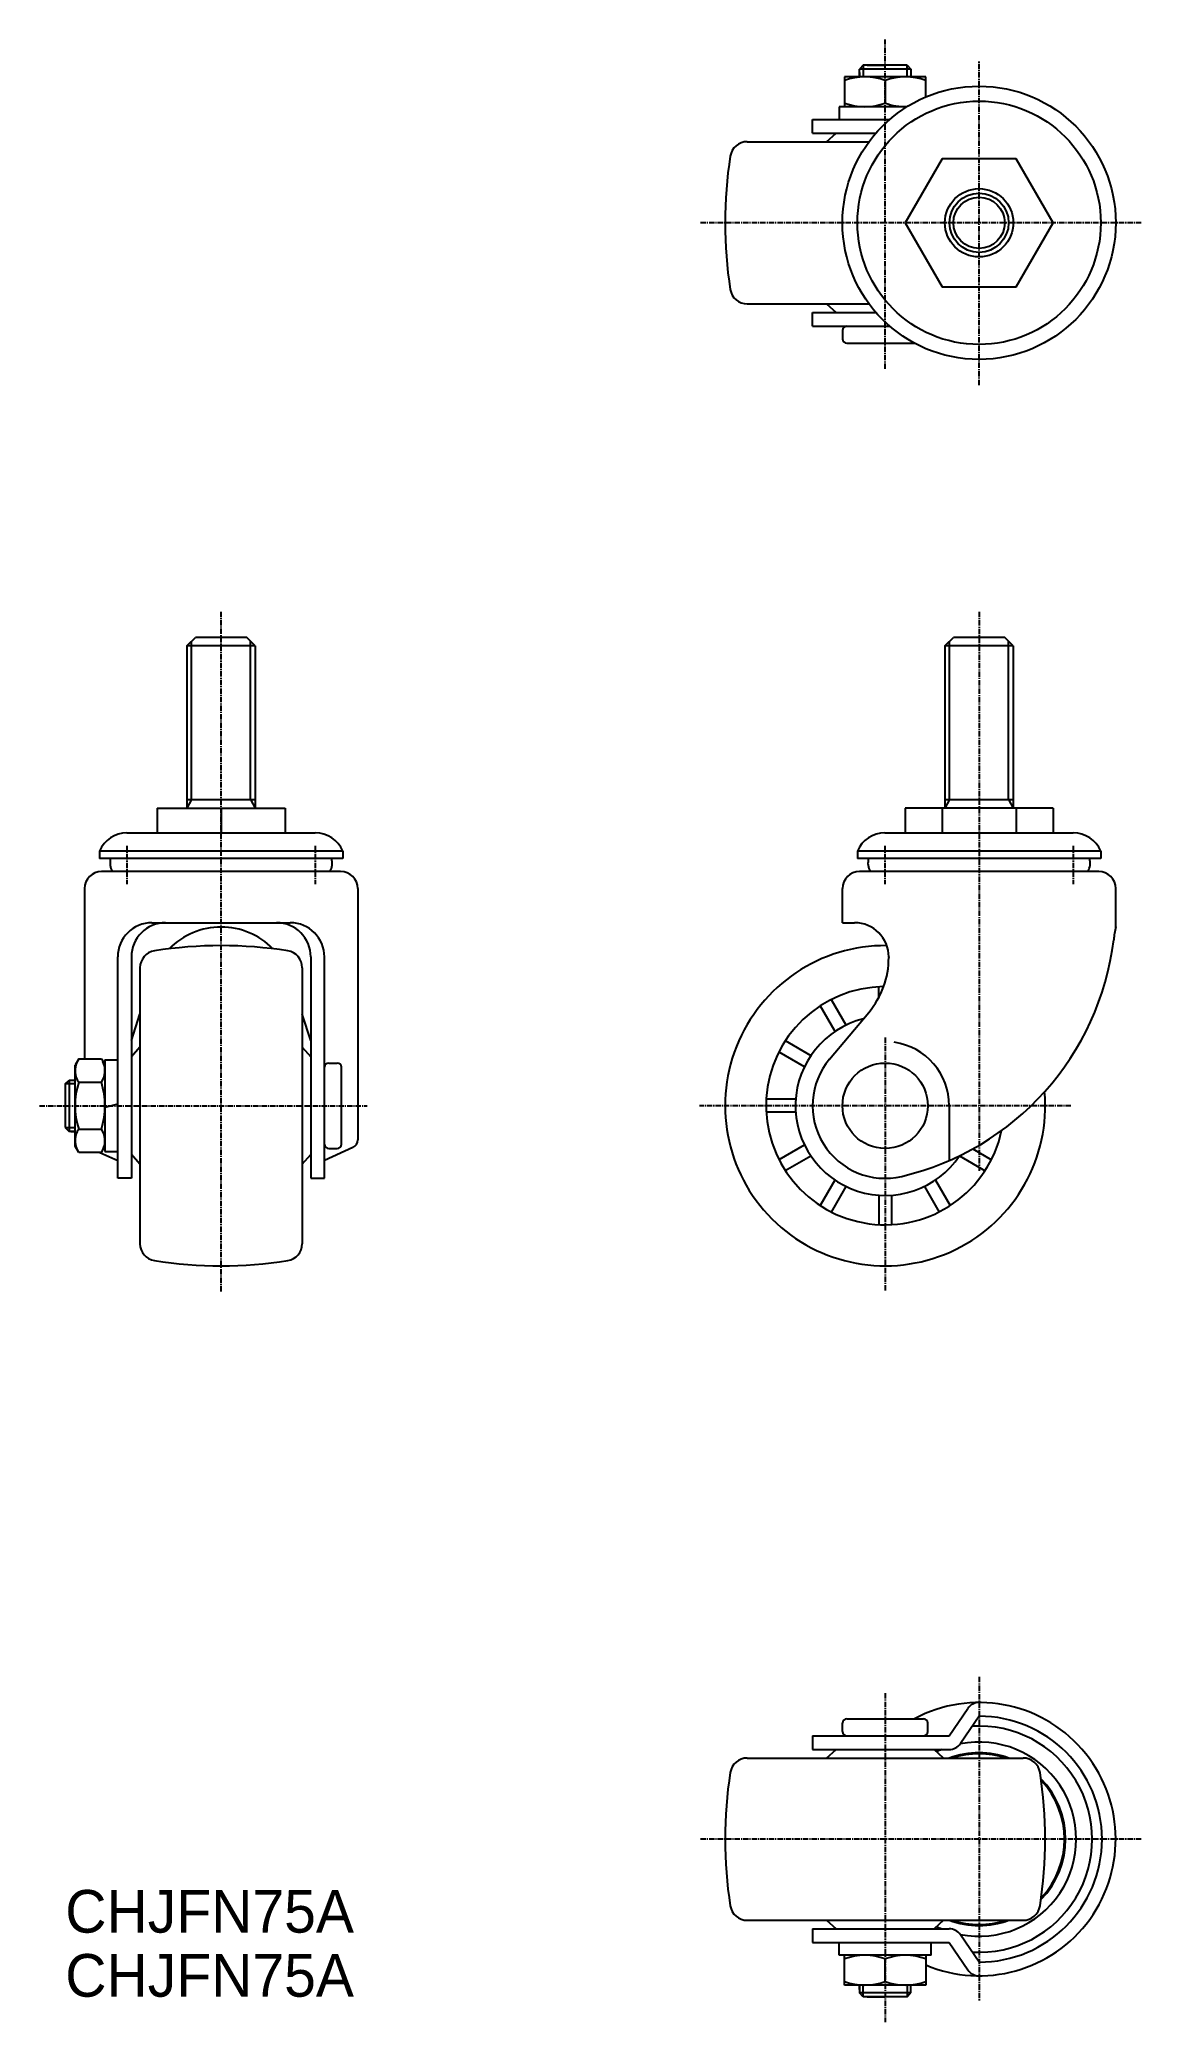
# Model space of a CAD drawing. Extents: x -2520 to -2262, y -988 to -523.
import ezdxf

# ---------------------------------------------------------------- set-up
doc = ezdxf.new("R2010")
doc.units = 0
doc.linetypes.add('CENTER', pattern=[2, 1.25, -0.25, 0.25, -0.25])
doc.layers.get('0').update_dxf_attribs({"linetype": 'CONTINUOUS'})
doc.layers.add('CENTER', color=1, linetype='CENTER')

msp = doc.modelspace()

# ---------------------------------------------------------------- linework, layer by layer
at = {"color": 7, "linetype": 'CONTINUOUS'}
for p, q in [((-2327.52, -529.2), (-2328.4, -530.08)), ((-2317.27, -529.2), (-2327.52, -529.2)), ((-2326.65, -529.2), (-2322.4, -529.2)), ((-2318.15, -529.2), (-2322.4, -529.2)), ((-2317.27, -529.2), (-2316.4, -530.08)), ((-2312.9, -531.9), (-2331.9, -531.9)), ((-2331.9, -531.9), (-2331.9, -538.9)), ((-2328.4, -531.9), (-2328.4, -530.08)), ((-2316.4, -530.08), (-2328.4, -530.08)), ((-2328.4, -530.9), (-2328.4, -531.9)), ((-2322.4, -532.75), (-2322.4, -538.05)), ((-2316.4, -530.08), (-2316.4, -531.9)), ((-2316.4, -530.9), (-2316.4, -531.9)), ((-2312.9, -536.64), (-2312.9, -531.9)), ((-2339.4, -541.9), (-2321.33, -541.9)), ((-2339.4, -545.1), (-2339.4, -541.9)), ((-2317.25, -538.9), (-2333.15, -538.9)), ((-2333.15, -538.9), (-2333.15, -541.9)), ((-2354.72, -547.1), (-2326.15, -547.1)), ((-2339.4, -545.1), (-2324.54, -545.1)), ((-2336.1, -547.1), (-2333.85, -545.1)), ((-2309.06, -551.1), (-2317.72, -566.1)), ((-2291.74, -551.1), (-2309.06, -551.1)), ((-2283.08, -566.1), (-2291.74, -551.1)), ((-2317.72, -566.1), (-2309.06, -581.1)), ((-2291.74, -581.1), (-2283.08, -566.1)), ((-2354.72, -585.1), (-2326.15, -585.1)), ((-2336.1, -585.1), (-2333.85, -587.1)), ((-2309.06, -581.1), (-2291.74, -581.1)), ((-2339.4, -590.3), (-2339.4, -587.1)), ((-2339.4, -587.1), (-2324.54, -587.1)), ((-2339.4, -590.3), (-2321.33, -590.3)), ((-2332.4, -591.3), (-2332.4, -593.3)), ((-2331.4, -594.3), (-2315.52, -594.3)), ((-2485.93, -665.2), (-2483.93, -663.2)), ((-2471.93, -663.2), (-2483.93, -663.2)), ((-2469.93, -665.2), (-2471.93, -663.2)), ((-2308.4, -665.2), (-2306.4, -663.2)), ((-2294.4, -663.2), (-2306.4, -663.2)), ((-2292.4, -665.2), (-2294.4, -663.2)), ((-2485.93, -665.2), (-2485.93, -703.2)), ((-2469.93, -665.2), (-2485.93, -665.2)), ((-2469.93, -665.2), (-2469.93, -703.2)), ((-2308.4, -665.2), (-2308.4, -703.2)), ((-2292.4, -665.2), (-2308.4, -665.2)), ((-2292.4, -665.2), (-2292.4, -703.2)), ((-2485.93, -701.2), (-2469.93, -701.2)), ((-2308.4, -701.2), (-2292.4, -701.2)), ((-2492.93, -703.2), (-2492.93, -709)), ((-2492.93, -703.2), (-2462.93, -703.2)), ((-2477.93, -703.2), (-2477.93, -709)), ((-2462.93, -703.2), (-2462.93, -709)), ((-2317.72, -703.2), (-2317.72, -709)), ((-2283.08, -703.2), (-2317.72, -703.2)), ((-2309.06, -703.2), (-2309.06, -709)), ((-2291.74, -703.2), (-2291.74, -709)), ((-2283.08, -703.2), (-2283.08, -709)), ((-2499.98, -709), (-2455.88, -709)), ((-2322.45, -709), (-2278.35, -709)), ((-2506.43, -713.28), (-2506.43, -715)), ((-2449.43, -713.28), (-2506.43, -713.28)), ((-2449.43, -715), (-2506.43, -715)), ((-2449.43, -713.28), (-2449.43, -715)), ((-2328.9, -713.28), (-2328.9, -715)), ((-2271.9, -713.28), (-2328.9, -713.28)), ((-2271.9, -715), (-2328.9, -715)), ((-2271.9, -713.28), (-2271.9, -715)), ((-2449.93, -718.04), (-2505.93, -718.04)), ((-2272.35, -718.04), (-2328.4, -718.04)), ((-2509.93, -722.04), (-2509.93, -761.93)), ((-2445.93, -722.04), (-2445.93, -780.88)), ((-2332.4, -730.04), (-2332.4, -722.04)), ((-2268.4, -731.04), (-2268.4, -722.04)), ((-2494.13, -730.04), (-2461.73, -730.04)), ((-2332.4, -730.04), (-2329.56, -730.04)), ((-2502.13, -789.9), (-2502.13, -738.04)), ((-2498.93, -738.04), (-2498.93, -789.9)), ((-2456.93, -738.04), (-2456.93, -789.9)), ((-2453.73, -789.9), (-2453.73, -738.04)), ((-2321.56, -738.04), (-2321.56, -738.18)), ((-2496.93, -740.58), (-2496.93, -805.22)), ((-2458.93, -740.58), (-2458.93, -805.22)), ((-2323.9, -747.55), (-2323.9, -745.04)), ((-2498.93, -757.62), (-2496.93, -751.48)), ((-2456.93, -757.62), (-2458.93, -751.48)), ((-2337.64, -749.49), (-2334.2, -755.46)), ((-2335.42, -761.97), (-2326.24, -751.03)), ((-2335.42, -761.97), (-2326.24, -751.03)), ((-2335.42, -761.97), (-2326.24, -751.03)), ((-2335.04, -747.99), (-2331.6, -753.96)), ((-2496.93, -759.2), (-2498.93, -761.45)), ((-2458.93, -759.2), (-2456.93, -761.45)), ((-2347.3, -760.25), (-2341.33, -763.7)), ((-2345.8, -757.65), (-2339.83, -761.1)), ((-2511.28, -761.93), (-2512.13, -763.4)), ((-2512.13, -782.4), (-2512.13, -763.4)), ((-2511.28, -761.93), (-2505.98, -761.93)), ((-2505.98, -761.93), (-2505.13, -763.4)), ((-2505.13, -762.15), (-2505.13, -783.65)), ((-2505.13, -762.15), (-2502.13, -762.15)), ((-2452.73, -762.9), (-2450.73, -762.9)), ((-2449.73, -781.9), (-2449.73, -763.9)), ((-2514.43, -767.77), (-2513.55, -766.9)), ((-2514.43, -767.77), (-2514.43, -778.02)), ((-2514.43, -768.65), (-2514.43, -772.9)), ((-2513.55, -766.9), (-2513.55, -778.9)), ((-2513.55, -766.9), (-2512.13, -766.9)), ((-2513.13, -766.9), (-2512.13, -766.9)), ((-2511.28, -767.41), (-2505.98, -767.41)), ((-2502.13, -772.5), (-2505.13, -773.3)), ((-2343.34, -771.4), (-2350.25, -771.4)), ((-2343.34, -774.4), (-2350.25, -774.4)), ((-2307.4, -772.9), (-2307.4, -785.75)), ((-2514.43, -778.02), (-2513.55, -778.9)), ((-2512.13, -778.9), (-2513.55, -778.9)), ((-2513.13, -778.9), (-2512.13, -778.9)), ((-2511.28, -778.38), (-2505.98, -778.38)), ((-2511.28, -783.87), (-2512.13, -782.4)), ((-2505.98, -783.87), (-2511.28, -783.87)), ((-2506.34, -783.87), (-2502.13, -785.75)), ((-2505.98, -783.87), (-2505.13, -782.4)), ((-2505.13, -783.65), (-2502.13, -783.65)), ((-2496.93, -786.6), (-2498.93, -784.35)), ((-2458.93, -786.6), (-2456.93, -784.35)), ((-2447.11, -782.7), (-2453.73, -785.75)), ((-2452.73, -782.9), (-2450.73, -782.9)), ((-2341.33, -782.1), (-2347.3, -785.54)), ((-2339.83, -784.7), (-2345.8, -788.14)), ((-2305.01, -784.67), (-2298.99, -788.14)), ((-2301.87, -783.02), (-2297.49, -785.54)), ((-2498.93, -789.9), (-2502.13, -789.9)), ((-2456.93, -789.9), (-2453.73, -789.9)), ((-2334.2, -790.33), (-2337.64, -796.3)), ((-2331.6, -791.83), (-2335.04, -797.8)), ((-2323.9, -793.84), (-2323.9, -800.75)), ((-2320.9, -793.84), (-2320.9, -800.75)), ((-2313.2, -791.83), (-2309.75, -797.8)), ((-2310.6, -790.33), (-2307.15, -796.3)), ((-2307.4, -920.49), (-2303.04, -914.09)), ((-2332.4, -919.49), (-2332.4, -917.49)), ((-2331.4, -916.49), (-2313.4, -916.49)), ((-2312.4, -919.49), (-2312.4, -917.49)), ((-2300.4, -915.89), (-2304.75, -922.29)), ((-2339.4, -920.49), (-2307.4, -920.49)), ((-2339.4, -920.49), (-2339.4, -923.69)), ((-2339.4, -923.69), (-2307.4, -923.69)), ((-2336.1, -925.69), (-2333.85, -923.69)), ((-2308.7, -925.69), (-2310.95, -923.69)), ((-2354.72, -925.69), (-2290.08, -925.69)), ((-2354.72, -963.69), (-2290.08, -963.69)), ((-2339.4, -965.69), (-2339.4, -968.89)), ((-2339.4, -965.69), (-2307.4, -965.69)), ((-2336.1, -963.69), (-2333.85, -965.69)), ((-2308.7, -963.69), (-2310.95, -965.69)), ((-2339.4, -968.89), (-2307.4, -968.89)), ((-2333.15, -971.89), (-2333.15, -968.89)), ((-2311.65, -971.89), (-2311.65, -968.89)), ((-2307.4, -968.89), (-2303.04, -975.29)), ((-2300.4, -973.49), (-2304.75, -967.09)), ((-2311.65, -971.89), (-2333.15, -971.89)), ((-2331.9, -978.89), (-2331.9, -971.89)), ((-2322.4, -978.05), (-2322.4, -972.74)), ((-2312.9, -971.89), (-2312.9, -978.89)), ((-2312.9, -978.89), (-2331.9, -978.89)), ((-2328.4, -979.89), (-2328.4, -978.89)), ((-2328.4, -978.89), (-2328.4, -980.72)), ((-2316.4, -979.89), (-2316.4, -978.89)), ((-2316.4, -980.72), (-2316.4, -978.89)), ((-2327.52, -981.59), (-2328.4, -980.72)), ((-2316.4, -980.72), (-2328.4, -980.72)), ((-2317.27, -981.59), (-2327.52, -981.59)), ((-2326.65, -981.59), (-2322.4, -981.59)), ((-2318.15, -981.59), (-2322.4, -981.59)), ((-2317.27, -981.59), (-2316.4, -980.72))]:
    msp.add_line(p, q, dxfattribs=at)
at = {"color": 3, "linetype": 'CONTINUOUS'}
for p, q in [((-2327.52, -529.2), (-2327.52, -531.9)), ((-2317.27, -531.9), (-2317.27, -529.2)), ((-2484.85, -701.2), (-2484.85, -664.12)), ((-2471.01, -701.2), (-2471.01, -664.12)), ((-2307.31, -701.2), (-2307.31, -664.12)), ((-2293.48, -701.2), (-2293.48, -664.12)), ((-2484.85, -701.2), (-2485.93, -703.2)), ((-2471.01, -701.2), (-2469.93, -703.2)), ((-2307.31, -701.2), (-2308.4, -703.2)), ((-2293.48, -701.2), (-2292.4, -703.2)), ((-2512.13, -767.77), (-2514.43, -767.77)), ((-2514.43, -778.02), (-2512.13, -778.02)), ((-2327.52, -981.59), (-2327.52, -978.89)), ((-2317.27, -978.89), (-2317.27, -981.59))]:
    msp.add_line(p, q, dxfattribs=at)
at = {"color": 7, "linetype": 'CONTINUOUS'}
for centre, radius in [((-2300.4, -566.1), 32), ((-2300.4, -566.1), 28.5), ((-2300.4, -566.1), 8), ((-2300.4, -566.1), 6), ((-2322.4, -772.9), 10)]:
    msp.add_circle(centre, radius, dxfattribs=at)
at = {"color": 3, "linetype": 'CONTINUOUS'}
msp.add_circle((-2300.4, -566.1), 6.92, dxfattribs=at)
at = {"color": 7, "linetype": 'CONTINUOUS'}
for centre, radius, start, end in [((-2327.15, -545.62), 13.72, 69.7438, 110.2562), ((-2317.65, -545.62), 13.72, 69.7438, 110.2562), ((-2327.15, -525.18), 13.72, 249.7438, 290.2562), ((-2317.65, -525.18), 13.72, 249.7438, 271.6811), ((-2354.72, -551.1), 4, 90, 171.0107), ((-2259.9, -566.1), 100, 171.0107, 188.9893), ((-2354.72, -581.1), 4, 188.9893, 270), ((-2331.4, -591.3), 1, 90, 180), ((-2331.4, -593.3), 1, 180, 270), ((-2499.98, -716), 7, 90, 157.1358), ((-2455.88, -716), 7, 22.8642, 90), ((-2322.45, -716), 7, 90, 157.1358), ((-2278.35, -716), 7, 22.8642, 90), ((-2499.98, -716.07), 3.97, 164.3779, 209.744), ((-2455.88, -716.07), 3.97, 330.256, 15.6221), ((-2322.45, -716.07), 3.97, 164.3779, 209.744), ((-2278.35, -716.07), 3.97, 330.256, 15.6221), ((-2505.93, -722.04), 4, 90, 180), ((-2449.93, -722.04), 4, 0, 90), ((-2328.4, -722.04), 4, 90, 180), ((-2272.4, -722.04), 4, 0, 90), ((-2494.13, -738.04), 8, 90, 180), ((-2490.93, -738.04), 8, 90, 180), ((-2477.93, -748.04), 17, 44.4287, 135.5713), ((-2464.93, -738.04), 8, 0, 90), ((-2461.73, -738.04), 8, 0, 90), ((-2329.56, -738.04), 8, 0, 90), ((-2248.94, -735.67), 20, 166.6047, 175.3156), ((-2492.93, -740.58), 4, 98.9893, 180), ((-2477.93, -835.4), 100, 81.0107, 98.9893), ((-2462.93, -740.58), 4, 0, 81.0107), ((-2322.4, -772.9), 37.5, 89.4094, 5.0273), ((-2341.56, -738.18), 20, 320, 0), ((-2333.4, -726.17), 65, 283.248, 353.0523), ((-2322.4, -772.9), 27.89, 90.7567, 347.9805), ((-2322.4, -772.9), 21, 104.0494, 326.0145), ((-2322.4, -772.9), 15, 0, 81.8483), ((-2507.27, -764.67), 4.86, 154.3842, 214.3842), ((-2509.98, -764.67), 4.86, 325.6158, 25.6158), ((-2452.73, -763.9), 1, 90, 180), ((-2450.73, -763.9), 1, 0, 90), ((-2322.4, -772.9), 17, 140, 283.248), ((-2493.98, -772.9), 18.15, 162.412, 197.588), ((-2523.28, -772.9), 18.15, 342.412, 17.588), ((-2507.27, -781.12), 4.86, 145.6158, 205.6158), ((-2509.98, -781.12), 4.86, 334.3842, 34.3842), ((-2452.73, -781.9), 1, 180, 270), ((-2450.73, -781.9), 1, 270, 0), ((-2447.93, -780.88), 2, 294.0696, 0), ((-2492.93, -805.22), 4, 180, 261.0107), ((-2462.93, -805.22), 4, 278.9893, 0), ((-2477.93, -710.4), 100, 261.0107, 278.9893), ((-2300.4, -944.69), 32, 247.0066, 118.2065), ((-2300.4, -915.89), 3.2, 90, 145.7705), ((-2331.4, -917.49), 1, 90, 180), ((-2331.4, -919.49), 1, 180, 270), ((-2313.4, -917.49), 1, 0, 90), ((-2313.4, -919.49), 1, 270, 0), ((-2300.4, -944.69), 26.5, 266.5437, 93.4563), ((-2300.4, -944.69), 28.8, 270, 90), ((-2300.4, -944.69), 22.75, 112.6199, 115.9196), ((-2307.4, -920.49), 3.2, 270, 325.7705), ((-2300.4, -944.69), 22.75, 258.8179, 101.1821), ((-2354.72, -929.69), 4, 90, 171.0107), ((-2300.4, -944.69), 20.25, 69.7633, 110.2367), ((-2300.4, -944.69), 20, 71.8051, 108.1949), ((-2290.08, -929.69), 4, 8.9893, 90), ((-2259.9, -944.69), 100, 171.0107, 188.9893), ((-2384.9, -944.69), 100, 351.0107, 8.9893), ((-2300.4, -944.69), 20.25, 315.7098, 44.2902), ((-2300.4, -944.69), 20, 316.697, 43.303), ((-2354.72, -959.69), 4, 188.9893, 270), ((-2290.08, -959.69), 4, 270, 351.0107), ((-2300.4, -944.69), 22.75, 244.0804, 247.3801), ((-2300.4, -944.69), 20.25, 249.7633, 290.2367), ((-2307.4, -968.89), 3.2, 34.2295, 90), ((-2300.4, -944.69), 20, 251.8051, 288.1949), ((-2327.15, -985.61), 13.72, 69.7438, 110.2562), ((-2317.65, -985.61), 13.72, 69.7438, 110.2562), ((-2327.15, -965.17), 13.72, 249.7438, 290.2562), ((-2317.65, -965.17), 13.72, 249.7438, 290.2562), ((-2300.4, -973.49), 3.2, 214.2295, 270)]:
    msp.add_arc(centre, radius, start, end, dxfattribs=at)
at = {"layer": 'CENTER', "color": 1, "linetype": 'CENTER'}
for p, q in [((-2322.4, -600.3), (-2322.4, -523.2)), ((-2300.4, -604.1), (-2300.4, -528.1)), ((-2262.4, -566.1), (-2365.9, -566.1)), ((-2477.93, -816.4), (-2477.93, -657.2)), ((-2300.4, -657.2), (-2300.4, -788.17)), ((-2499.98, -712), (-2499.98, -721.04)), ((-2455.88, -712), (-2455.88, -721.04)), ((-2322.45, -712), (-2322.45, -721.04)), ((-2278.35, -712), (-2278.35, -721.04)), ((-2322.4, -756.9), (-2322.4, -816.4)), ((-2520.43, -772.9), (-2443.73, -772.9)), ((-2278.9, -772.9), (-2365.9, -772.9)), ((-2300.4, -906.69), (-2300.4, -982.69)), ((-2322.4, -910.49), (-2322.4, -987.59)), ((-2262.4, -944.69), (-2365.9, -944.69))]:
    msp.add_line(p, q, dxfattribs=at)

# ---------------------------------------------------------------- texts
at = {"color": 7, "linetype": 'CONTINUOUS'}
for p in [(-2514.43, -966.59), (-2514.43, -981.59)]:
    msp.add_text('CHJFN75A', height=10, dxfattribs=at).set_placement(p)

doc.saveas('drawing.dxf')
